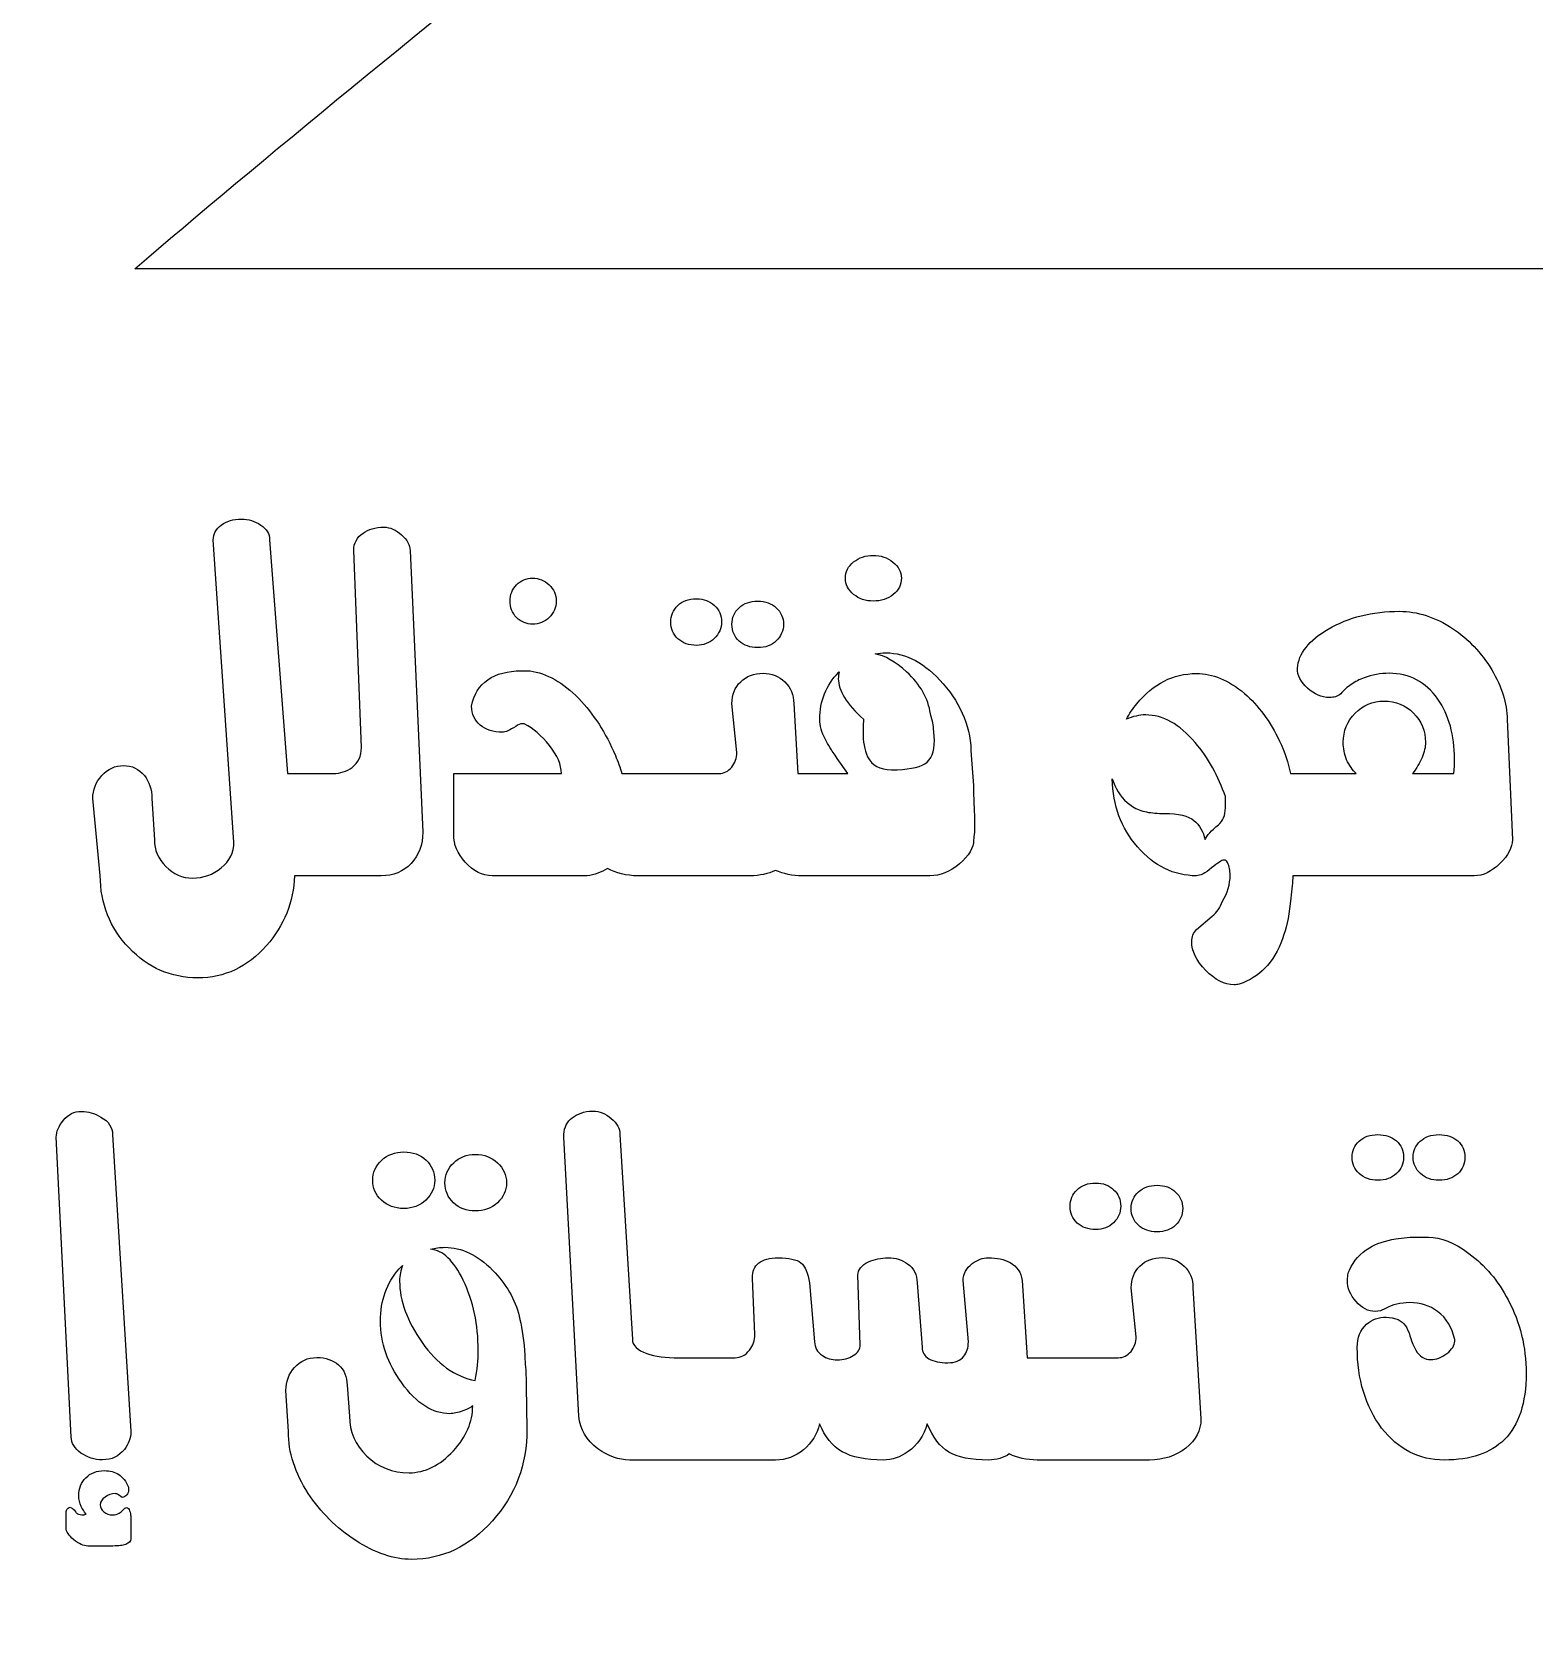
# Model space of a CAD drawing. Extents: x -11 to 3328, y 13 to 1701.
# Drawn here: x 3013.3 to 3132.1, y 913.3 to 1039.3 of the extents above; entities that cross this region are included whole.
import ezdxf

# ---------------------------------------------------------------- set-up
doc = ezdxf.new("R2010")
doc.units = 0
doc.layers.add('H0107_Printing_Least_5', color=7, linetype='CONTINUOUS')

msp = doc.modelspace()

# ---------------------------------------------------------------- linework, layer by layer
at = {"layer": 'H0107_Printing_Least_5', "color": 1}
for points in [[(3233.593419, 1020.602074), (3021.442424, 1020.602074)], [(3029.266424, 975.258076), (3027.637424, 999.158075)], [(3032.091424, 999.157075), (3033.503424, 980.688075), (3037.108424, 980.688075)], [(3039.353424, 982.736075), (3038.742424, 998.330075)], [(3043.198424, 998.330075), (3044.205424, 976.049076)], [(3051.996424, 988.808075), (3052.689424, 988.808075)], [(3069.045423, 982.342075), (3068.649423, 986.212075)], [(3073.535423, 986.213075), (3073.869423, 980.688075), (3077.827423, 980.688075), (3076.985423, 981.878075)], [(3079.053423, 984.977075), (3079.018423, 984.441075), (3079.018423, 983.978075)], [(3084.667423, 983.299075), (3084.597423, 984.263075)], [(3129.949422, 984.972075), (3130.362422, 975.438076)], [(3087.564423, 982.131075), (3087.746423, 979.735076)], [(3122.472422, 980.688075), (3125.740422, 980.688075), (3125.790422, 981.267075), (3125.790422, 981.829075)], [(3046.648424, 975.851076), (3046.648424, 980.688075), (3055.165424, 980.688075)], [(3059.952424, 980.688075), (3067.626423, 980.688075)], [(3112.822422, 980.688075), (3118.016422, 980.688075)], [(3018.704425, 972.616076), (3018.111425, 978.707076)], [(3022.781424, 978.707076), (3022.979424, 975.455076)], [(3107.668422, 977.977076), (3107.668422, 978.376076), (3107.668422, 978.867076)], [(3087.829423, 977.339076), (3087.829423, 977.091076), (3087.829423, 976.859076), (3087.829423, 976.678076), (3087.829423, 976.050076)], [(3040.921424, 972.600076), (3034.104424, 972.600076)], [(3057.196424, 972.600076), (3049.686424, 972.600076)], [(3070.085423, 972.600076), (3061.205423, 972.600076)], [(3084.313423, 972.600076), (3074.212423, 972.600076)], [(3127.342422, 972.600076), (3113.007422, 972.600076)], [(3105.389422, 968.357076), (3106.627422, 969.397076)], [(3057.375424, 953.999076), (3057.507424, 953.999076), (3057.672424, 953.999076)], [(3016.411425, 928.234077), (3015.223425, 951.937076)], [(3019.675425, 952.134076), (3021.117424, 928.647077)], [(3056.551424, 929.869077), (3055.347424, 951.937076)], [(3059.799424, 952.134076), (3060.782423, 935.943077)], [(3123.115422, 944.030076), (3123.743422, 944.030076)], [(3070.465423, 936.339077), (3070.267423, 940.795076)], [(3074.773423, 940.403076), (3075.185423, 935.742077)], [(3078.800423, 935.511077), (3078.619423, 941.012076)], [(3083.290423, 940.403076), (3083.686423, 935.313077)], [(3087.350423, 935.741077), (3086.938423, 940.601076)], [(3091.609423, 940.597076), (3091.992423, 934.490077), (3099.201423, 934.490077)], [(3100.620422, 936.144077), (3100.224422, 940.014076)], [(3105.110422, 940.016076), (3105.737422, 929.654077)], [(3117.323422, 940.614076), (3117.355422, 941.043076)], [(3120.327422, 938.386077), (3119.930422, 938.204077), (3119.518422, 938.154077)], [(3120.392422, 937.708077), (3120.871422, 937.643077), (3121.152422, 937.576077)], [(3125.806422, 935.800077), (3125.806422, 935.933077)], [(3064.474423, 934.490077), (3068.897423, 934.490077)], [(3038.215424, 932.311077), (3038.412424, 929.869077)], [(3033.576424, 928.647077), (3033.378424, 931.899077)], [(3052.393424, 932.246077), (3052.442424, 928.845077)], [(3072.099423, 926.403077), (3064.474423, 926.403077), (3064.260423, 926.403077), (3060.579423, 926.403077)], [(3101.659422, 926.403077), (3092.780423, 926.403077)], [(3020.423424, 923.448077), (3020.142424, 923.646077)], [(3020.934424, 924.257077), (3020.934424, 924.058077)], [(3016.312425, 922.672077), (3016.510425, 922.567077)], [(3015.999425, 921.038077), (3015.999425, 922.160077)], [(3016.972425, 922.114077), (3017.253425, 922.061077), (3017.435425, 922.078077)], [(3021.115424, 921.681077), (3021.115424, 920.163077)], [(3019.689425, 919.602077), (3017.720425, 919.602077)]]:
    msp.add_lwpolyline(points, dxfattribs=at)
for points in [[(3077.628423, 996.137075)], [(3051.104424, 994.321075)], [(3063.812423, 992.670075)], [(3068.649423, 992.489075)], [(3054.216424, 982.909075)], [(3106.661422, 981.156075)], [(3048.365424, 950.566076)], [(3121.762422, 950.352076)], [(3126.615422, 950.352076)], [(3098.837423, 947.777076)], [(3044.445424, 946.960076)], [(3104.301422, 946.291076)], [(3049.719424, 941.423076)], [(3129.735422, 928.022077)], [(3016.606425, 920.097077)]]:
    msp.add_lwpolyline(points, close=True, dxfattribs=at)
for points in [[(3019.366425, 1085.010073), (3020.978424, 1070.288073), (3011.252425, 1039.480074), (3002.747425, 1020.602074)], [(3021.442424, 1020.602074), (3040.680424, 1037.203074), (3077.325423, 1065.616073), (3096.888423, 1084.433073)], [(3027.637424, 999.158075), (3027.637424, 999.630075), (3027.849424, 1000.024075), (3028.272424, 1000.337075)], [(3028.272424, 1000.337075), (3028.696424, 1000.651075), (3029.226424, 1000.808075), (3029.864424, 1000.808075)], [(3029.864424, 1000.808075), (3030.425424, 1000.808075), (3030.936424, 1000.651075), (3031.398424, 1000.337075)], [(3031.398424, 1000.337075), (3031.860424, 1000.024075), (3032.091424, 999.630075), (3032.091424, 999.157075)], [(3038.742424, 998.330075), (3038.742424, 998.891075), (3038.989424, 999.349075), (3039.485424, 999.701075)], [(3039.485424, 999.701075), (3039.903424, 1000.009075), (3040.453424, 1000.163075), (3041.135424, 1000.163075)], [(3041.135424, 1000.163075), (3041.619424, 1000.163075), (3042.084424, 999.963075), (3042.530424, 999.561075)], [(3042.530424, 999.561075), (3042.975424, 999.159075), (3043.198424, 998.749075), (3043.198424, 998.330075)], [(3078.272423, 997.416075), (3078.701423, 997.762075), (3079.218423, 997.936075), (3079.824423, 997.936075)], [(3079.824423, 997.936075), (3080.418423, 997.936075), (3080.938423, 997.759075), (3081.383423, 997.407075)], [(2793.42343, 996.903075), (2793.42343, 869.308078), (2911.967427, 780.97908), (3039.562424, 780.97908)], [(3074.208423, 780.97908), (3201.80342, 780.97908), (3290.133418, 869.308078), (3290.133418, 996.903075)], [(3077.628423, 996.137075), (3077.628423, 996.643075), (3077.843423, 997.069075), (3078.272423, 997.416075)], [(3081.383423, 997.407075), (3081.829423, 997.055075), (3082.051423, 996.632075), (3082.051423, 996.137075)], [(3051.104424, 994.321075), (3051.104424, 994.838075), (3051.278424, 995.270075), (3051.624424, 995.617075)], [(3051.624424, 995.617075), (3051.971424, 995.963075), (3052.393424, 996.137075), (3052.887424, 996.137075)], [(3052.887424, 996.137075), (3053.382424, 996.137075), (3053.817424, 995.961075), (3054.191424, 995.609075)], [(3054.191424, 995.609075), (3054.565424, 995.256075), (3054.752424, 994.827075), (3054.752424, 994.321075)], [(3078.272423, 994.849075), (3077.843423, 995.201075), (3077.628423, 995.630075), (3077.628423, 996.137075)], [(3082.051423, 996.137075), (3082.051423, 995.619075), (3081.837423, 995.188075), (3081.408423, 994.841075)], [(3051.616424, 993.017075), (3051.276424, 993.391075), (3051.104424, 993.826075), (3051.104424, 994.321075)], [(3054.752424, 994.321075), (3054.752424, 993.814075), (3054.568424, 993.383075), (3054.200424, 993.025075)], [(3064.366423, 993.966075), (3064.734423, 994.324075), (3065.226423, 994.502075), (3065.843423, 994.502075)], [(3065.843423, 994.502075), (3066.426423, 994.502075), (3066.899423, 994.326075), (3067.262423, 993.974075)], [(3069.218423, 993.801075), (3069.598423, 994.148075), (3070.090423, 994.321075), (3070.696423, 994.321075)], [(3070.696423, 994.321075), (3071.290423, 994.321075), (3071.777423, 994.144075), (3072.156423, 993.792075)], [(3079.824423, 994.321075), (3079.218423, 994.321075), (3078.701423, 994.496075), (3078.272423, 994.849075)], [(3081.408423, 994.841075), (3080.979423, 994.494075), (3080.451423, 994.321075), (3079.824423, 994.321075)], [(3052.887424, 992.489075), (3052.414424, 992.489075), (3051.990424, 992.665075), (3051.616424, 993.017075)], [(3054.200424, 993.025075), (3053.831424, 992.667075), (3053.394424, 992.489075), (3052.887424, 992.489075)], [(3063.812423, 992.670075), (3063.812423, 993.177075), (3063.997423, 993.608075), (3064.366423, 993.966075)], [(3067.262423, 993.974075), (3067.636423, 993.644075), (3067.824423, 993.209075), (3067.824423, 992.670075)], [(3068.649423, 992.489075), (3068.649423, 993.017075), (3068.839423, 993.454075), (3069.218423, 993.801075)], [(3072.156423, 993.792075), (3072.536423, 993.440075), (3072.726423, 993.005075), (3072.726423, 992.489075)], [(3115.804422, 992.109075), (3117.410422, 993.045075), (3119.287422, 993.513075), (3121.432422, 993.513075)], [(3121.432422, 993.513075), (3122.852422, 993.513075), (3124.255422, 993.061075), (3125.642422, 992.157075)], [(3064.382423, 991.342075), (3064.002423, 991.688075), (3063.812423, 992.131075), (3063.812423, 992.670075)], [(3067.824423, 992.670075), (3067.824423, 992.164075), (3067.634423, 991.730075), (3067.254423, 991.366075)], [(3069.218423, 991.160075), (3068.839423, 991.506075), (3068.649423, 991.949075), (3068.649423, 992.489075)], [(3072.726423, 992.489075), (3072.726423, 991.971075), (3072.536423, 991.534075), (3072.156423, 991.176075)], [(3113.362422, 989.023075), (3113.461422, 990.178075), (3114.274422, 991.207075), (3115.804422, 992.109075)], [(3125.642422, 992.157075), (3126.874422, 991.331075), (3127.908422, 990.241075), (3128.744422, 988.886075)], [(3065.843423, 990.822075), (3065.249423, 990.822075), (3064.761423, 990.995075), (3064.382423, 991.342075)], [(3067.254423, 991.366075), (3066.875423, 991.003075), (3066.404423, 990.822075), (3065.843423, 990.822075)], [(3070.696423, 990.640075), (3070.090423, 990.640075), (3069.598423, 990.814075), (3069.218423, 991.160075)], [(3072.156423, 991.176075), (3071.777423, 990.818075), (3071.290423, 990.640075), (3070.696423, 990.640075)], [(3079.983423, 990.151075), (3080.259423, 990.191075), (3080.536423, 990.227075), (3080.831423, 990.227075)], [(3082.465423, 988.721075), (3081.573423, 989.539075), (3080.748423, 990.003075), (3079.983423, 990.151075)], [(3080.831423, 990.227075), (3082.425423, 990.227075), (3083.933423, 989.413075), (3085.353423, 987.782075)], [(3114.171422, 987.427075), (3113.631422, 987.914075), (3113.362422, 988.447075), (3113.362422, 989.023075)], [(3048.068424, 986.003075), (3048.233424, 986.937075), (3048.659424, 987.639075), (3049.346424, 988.107075)], [(3049.346424, 988.107075), (3050.034424, 988.574075), (3050.918424, 988.808075), (3051.996424, 988.808075)], [(3052.689424, 988.808075), (3054.010424, 988.621075), (3055.292424, 987.888075), (3056.535424, 986.611075)], [(3068.649423, 986.212075), (3068.649423, 986.918075), (3068.880423, 987.493075), (3069.343423, 987.940075)], [(3069.343423, 987.940075), (3069.804423, 988.387075), (3070.393423, 988.610075), (3071.108423, 988.610075)], [(3071.108423, 988.610075), (3071.801423, 988.610075), (3072.380423, 988.384075), (3072.841423, 987.932075)], [(3072.841423, 987.932075), (3073.303423, 987.480075), (3073.535423, 986.908075), (3073.535423, 986.213075)], [(3075.598423, 984.970075), (3075.598423, 986.424075), (3076.095423, 987.665075), (3077.092423, 988.690075)], [(3077.136423, 988.728075), (3077.093423, 988.558075), (3077.063423, 988.381075), (3077.063423, 988.187075)], [(3077.063423, 988.187075), (3077.063423, 987.260075), (3077.727423, 986.189075), (3079.053423, 984.977075)], [(3077.092423, 988.690075), (3077.106423, 988.704075), (3077.122423, 988.713075), (3077.136423, 988.728075)], [(3084.347423, 985.405075), (3084.181423, 986.617075), (3083.554423, 987.722075), (3082.465423, 988.721075)], [(3085.353423, 987.782075), (3086.827423, 986.108075), (3087.564423, 984.223075), (3087.564423, 982.131075)], [(3100.672422, 986.200075), (3101.973422, 987.795075), (3103.541422, 988.593075), (3105.374422, 988.593075)], [(3105.374422, 988.593075), (3106.669422, 988.593075), (3107.937422, 988.071075), (3109.178422, 987.026075)], [(3118.644422, 988.260075), (3118.269422, 988.116075), (3117.928422, 987.939075), (3117.620422, 987.727075)], [(3120.624422, 988.610075), (3119.931422, 988.610075), (3119.270422, 988.494075), (3118.644422, 988.260075)], [(3124.469422, 986.576075), (3123.512422, 987.931075), (3122.231422, 988.610075), (3120.624422, 988.610075)], [(3128.744422, 988.886075), (3129.130422, 988.225075), (3129.426422, 987.565075), (3129.636422, 986.904075)], [(3056.535424, 986.611075), (3057.712424, 985.399075), (3058.677424, 983.901075), (3059.432424, 982.116075)], [(3109.178422, 987.026075), (3110.298422, 986.059075), (3111.223422, 984.799075), (3111.953422, 983.249075)], [(3115.887422, 986.695075), (3115.281422, 986.695075), (3114.709422, 986.939075), (3114.171422, 987.427075)], [(3116.390422, 986.762075), (3116.252422, 986.718075), (3116.085422, 986.695075), (3115.887422, 986.695075)], [(3116.795422, 986.995075), (3116.663422, 986.884075), (3116.528422, 986.806075), (3116.390422, 986.762075)], [(3117.620422, 987.727075), (3117.312422, 987.516075), (3117.036422, 987.273075), (3116.795422, 986.995075)], [(3125.790422, 981.829075), (3125.790422, 983.725075), (3125.350422, 985.307075), (3124.469422, 986.576075)], [(3129.636422, 986.904075), (3129.844422, 986.243075), (3129.949422, 985.598075), (3129.949422, 984.972075)], [(3048.753424, 984.521075), (3048.296424, 984.898075), (3048.068424, 985.392075), (3048.068424, 986.003075)], [(3084.597423, 984.263075), (3084.548423, 984.643075), (3084.466423, 985.024075), (3084.347423, 985.405075)], [(3099.845423, 984.987075), (3100.083422, 985.410075), (3100.358422, 985.815075), (3100.672422, 986.200075)], [(3101.370422, 985.320075), (3100.861422, 985.320075), (3100.353422, 985.194075), (3099.845423, 984.987075)], [(3105.279422, 983.137075), (3104.037422, 984.593075), (3102.734422, 985.320075), (3101.370422, 985.320075)], [(3116.993422, 983.154075), (3116.993422, 984.047075), (3117.307422, 984.815075), (3117.934422, 985.455075)], [(3117.934422, 985.455075), (3118.561422, 986.095075), (3119.320422, 986.415075), (3120.211422, 986.415075)], [(3120.211422, 986.415075), (3121.135422, 986.415075), (3121.914422, 986.097075), (3122.547422, 985.463075)], [(3122.547422, 985.463075), (3123.180422, 984.829075), (3123.496422, 984.059075), (3123.496422, 983.154075)], [(3050.494424, 983.956075), (3049.789424, 983.956075), (3049.209424, 984.144075), (3048.753424, 984.521075)], [(3051.551424, 984.412075), (3051.088424, 984.107075), (3050.736424, 983.956075), (3050.494424, 983.956075)], [(3052.079424, 984.615075), (3051.925424, 984.615075), (3051.748424, 984.548075), (3051.551424, 984.412075)], [(3052.277424, 984.582075), (3052.255424, 984.605075), (3052.188424, 984.615075), (3052.079424, 984.615075)], [(3054.216424, 982.909075), (3053.583424, 983.704075), (3052.937424, 984.263075), (3052.277424, 984.582075)], [(3076.044423, 983.366075), (3075.747423, 983.950075), (3075.598423, 984.485075), (3075.598423, 984.970075)], [(3079.018423, 983.978075), (3079.018423, 983.217075), (3079.136423, 982.562075), (3079.374423, 982.015075)], [(3038.610424, 981.166075), (3039.105424, 981.541075), (3039.353424, 982.064075), (3039.353424, 982.736075)], [(3055.165424, 980.688075), (3055.165424, 981.372075), (3054.849424, 982.113075), (3054.216424, 982.909075)], [(3076.407423, 982.729075), (3076.263423, 982.944075), (3076.143423, 983.157075), (3076.044423, 983.366075)], [(3076.985423, 981.878075), (3076.742423, 982.230075), (3076.550423, 982.514075), (3076.407423, 982.729075)], [(3083.904423, 981.462075), (3084.412423, 981.783075), (3084.667423, 982.396075), (3084.667423, 983.299075)], [(3106.661422, 981.156075), (3106.256422, 981.883075), (3105.796422, 982.544075), (3105.279422, 983.137075)], [(3111.953422, 983.249075), (3112.360422, 982.385075), (3112.641422, 981.532075), (3112.822422, 980.688075)], [(3117.256422, 981.780075), (3117.080422, 982.222075), (3116.993422, 982.679075), (3116.993422, 983.154075)], [(3123.496422, 983.154075), (3123.496422, 982.789075), (3123.407422, 982.387075), (3123.232422, 981.946075)], [(3059.432424, 982.116075), (3059.634424, 981.637075), (3059.804424, 981.161075), (3059.952424, 980.688075)], [(3068.633423, 981.192075), (3068.907423, 981.528075), (3069.045423, 981.911075), (3069.045423, 982.342075)], [(3079.374423, 982.015075), (3079.728423, 981.326075), (3080.356423, 980.982075), (3081.257423, 980.982075)], [(3081.257423, 980.982075), (3082.512423, 980.982075), (3083.394423, 981.142075), (3083.904423, 981.462075)], [(3118.016422, 980.688075), (3117.730422, 980.963075), (3117.477422, 981.327075), (3117.256422, 981.780075)], [(3123.232422, 981.946075), (3123.044422, 981.526075), (3122.791422, 981.107075), (3122.472422, 980.688075)], [(3018.111425, 978.707076), (3018.111425, 979.400076), (3018.347425, 980.008075), (3018.821425, 980.530075)], [(3018.821425, 980.530075), (3019.293425, 981.053075), (3019.865425, 981.315075), (3020.537424, 981.315075)], [(3020.537424, 981.315075), (3021.208424, 981.315075), (3021.758424, 981.050075), (3022.187424, 980.522075)], [(3022.187424, 980.522075), (3022.584424, 980.038075), (3022.781424, 979.433076), (3022.781424, 978.707076)], [(3037.108424, 980.688075), (3037.691424, 980.688075), (3038.192424, 980.847075), (3038.610424, 981.166075)], [(3067.626423, 980.688075), (3068.022423, 980.688075), (3068.358423, 980.855075), (3068.633423, 981.192075)], [(3100.710422, 974.894076), (3099.428423, 976.373076), (3098.772423, 978.164076), (3098.730423, 980.260075)], [(3098.730423, 980.260075), (3098.788423, 980.087075), (3098.854423, 979.914076), (3098.930423, 979.741076)], [(3107.668422, 978.867076), (3107.400422, 979.665076), (3107.063422, 980.429075), (3106.661422, 981.156075)], [(3087.746423, 979.735076), (3087.746423, 979.371076), (3087.760423, 978.903076), (3087.787423, 978.330076)], [(3098.930423, 979.741076), (3099.249423, 979.022076), (3099.717423, 978.467076), (3100.333422, 978.076076)], [(3087.787423, 978.330076), (3087.815423, 977.757076), (3087.829423, 977.427076), (3087.829423, 977.339076)], [(3100.333422, 978.076076), (3100.661422, 977.870076), (3101.032422, 977.727076), (3101.442422, 977.645076)], [(3107.114422, 976.624076), (3107.483422, 976.931076), (3107.668422, 977.383076), (3107.668422, 977.977076)], [(3101.442422, 977.645076), (3101.853422, 977.563076), (3102.325422, 977.522076), (3102.860422, 977.522076)], [(3102.860422, 977.522076), (3103.970422, 977.522076), (3104.745422, 977.339076), (3105.187422, 976.975076)], [(3105.187422, 976.975076), (3105.629422, 976.610076), (3105.921422, 976.104076), (3106.065422, 975.457076)], [(3106.065422, 975.457076), (3106.209422, 975.785076), (3106.559422, 976.174076), (3107.114422, 976.624076)], [(3022.979424, 975.455076), (3022.979424, 974.651076), (3023.281424, 973.945076), (3023.882424, 973.334076)], [(3028.273424, 973.227076), (3028.935424, 973.766076), (3029.266424, 974.443076), (3029.266424, 975.258076)], [(3044.205424, 976.049076), (3044.205424, 975.048076), (3043.897424, 974.222076), (3043.281424, 973.573076)], [(3047.556424, 973.689076), (3046.951424, 974.360076), (3046.648424, 975.081076), (3046.648424, 975.851076)], [(3087.763423, 975.438076), (3087.763423, 974.801076), (3087.388423, 974.168076), (3086.640423, 973.540076)], [(3087.829423, 976.050076), (3087.795423, 975.775076), (3087.773423, 975.571076), (3087.763423, 975.438076)], [(3130.362422, 975.438076), (3130.362422, 974.845076), (3130.034422, 974.222076), (3129.380422, 973.573076)], [(3105.389422, 972.600076), (3103.596422, 972.600076), (3102.036422, 973.364076), (3100.710422, 974.894076)], [(3023.882424, 973.334076), (3024.482424, 972.723076), (3025.185424, 972.418076), (3025.990424, 972.418076)], [(3025.990424, 972.418076), (3026.850424, 972.418076), (3027.611424, 972.688076), (3028.273424, 973.227076)], [(3043.281424, 973.573076), (3042.665424, 972.924076), (3041.878424, 972.600076), (3040.921424, 972.600076)], [(3049.686424, 972.600076), (3048.915424, 972.600076), (3048.205424, 972.962076), (3047.556424, 973.689076)], [(3058.801424, 973.182076), (3058.322424, 972.870076), (3057.788424, 972.675076), (3057.196424, 972.600076)], [(3061.205423, 972.600076), (3060.289423, 972.600076), (3059.490424, 972.798076), (3058.801424, 973.182076)], [(3072.108423, 973.031076), (3071.507423, 972.752076), (3070.837423, 972.600076), (3070.085423, 972.600076)], [(3074.212423, 972.600076), (3073.426423, 972.600076), (3072.728423, 972.748076), (3072.108423, 973.031076)], [(3086.640423, 973.540076), (3085.892423, 972.913076), (3085.116423, 972.600076), (3084.313423, 972.600076)], [(3106.578422, 973.219076), (3106.072422, 972.806076), (3105.676422, 972.600076), (3105.389422, 972.600076)], [(3107.535422, 973.838076), (3107.403422, 973.838076), (3107.084422, 973.631076), (3106.578422, 973.219076)], [(3107.436422, 970.586076), (3107.843422, 971.235076), (3108.047422, 971.923076), (3108.047422, 972.649076)], [(3107.849422, 973.640076), (3107.794422, 973.771076), (3107.689422, 973.838076), (3107.535422, 973.838076)], [(3108.047422, 972.649076), (3108.047422, 973.012076), (3107.981422, 973.342076), (3107.849422, 973.640076)], [(3129.380422, 973.573076), (3128.725422, 972.924076), (3128.046422, 972.600076), (3127.342422, 972.600076)], [(3020.974424, 966.897076), (3019.461425, 968.476076), (3018.704425, 970.382076), (3018.704425, 972.616076)], [(3034.070424, 972.602076), (3033.981424, 970.513076), (3033.244424, 968.670076), (3031.843424, 967.079076)], [(3034.104424, 972.600076), (3034.093424, 972.600076), (3034.082424, 972.602076), (3034.070424, 972.602076)], [(3113.007422, 972.585076), (3112.979422, 972.129076), (3112.927422, 971.544076), (3112.850422, 970.829076)], [(3113.007422, 972.600076), (3113.007422, 972.595076), (3113.007422, 972.590076), (3113.007422, 972.585076)], [(3106.627422, 969.397076), (3107.001422, 969.684076), (3107.271422, 970.080076), (3107.436422, 970.586076)], [(3112.850422, 970.829076), (3112.729422, 969.641076), (3112.547422, 968.685076), (3112.306422, 967.959076)], [(3105.010422, 967.384076), (3105.010422, 967.769076), (3105.136422, 968.094076), (3105.389422, 968.357076)], [(3112.306422, 967.959076), (3112.019422, 967.002076), (3111.584422, 966.188076), (3111.001422, 965.517076)], [(3026.413424, 964.529076), (3024.300424, 964.529076), (3022.487424, 965.318076), (3020.974424, 966.897076)], [(3031.843424, 967.079076), (3030.347424, 965.379076), (3028.536424, 964.529076), (3026.413424, 964.529076)], [(3106.115422, 965.122076), (3105.378422, 965.882076), (3105.010422, 966.636076), (3105.010422, 967.384076)], [(3108.361422, 963.983076), (3107.602422, 963.983076), (3106.853422, 964.363076), (3106.115422, 965.122076)], [(3111.001422, 965.517076), (3110.473422, 964.924076), (3109.830422, 964.462076), (3109.071422, 964.133076)], [(3108.749422, 964.025076), (3108.644422, 963.998076), (3108.514422, 963.983076), (3108.361422, 963.983076)], [(3109.071422, 964.133076), (3108.960422, 964.088076), (3108.853422, 964.052076), (3108.749422, 964.025076)], [(3015.792425, 953.273076), (3016.171425, 953.736076), (3016.646425, 953.966076), (3017.218425, 953.966076)], [(3017.218425, 953.966076), (3017.493425, 953.966076), (3017.751425, 953.930076), (3017.993425, 953.859076)], [(3017.993425, 953.859076), (3018.236425, 953.788076), (3018.488425, 953.675076), (3018.751425, 953.521076)], [(3055.882424, 953.346076), (3056.240424, 953.681076), (3056.737424, 953.899076), (3057.375424, 953.999076)], [(3057.672424, 953.999076), (3058.166424, 953.999076), (3058.644424, 953.804076), (3059.106424, 953.414076)], [(3015.223425, 951.937076), (3015.223425, 952.366076), (3015.413425, 952.811076), (3015.792425, 953.273076)], [(3018.751425, 953.521076), (3019.367425, 953.169076), (3019.675425, 952.706076), (3019.675425, 952.134076)], [(3055.347424, 951.937076), (3055.347424, 952.540076), (3055.525424, 953.010076), (3055.882424, 953.346076)], [(3059.106424, 953.414076), (3059.568424, 953.023076), (3059.799424, 952.596076), (3059.799424, 952.134076)], [(3117.686422, 950.352076), (3117.686422, 950.836076), (3117.870422, 951.254076), (3118.239422, 951.606076)], [(3118.239422, 951.606076), (3118.607422, 951.958076), (3119.105422, 952.134076), (3119.732422, 952.134076)], [(3119.732422, 952.134076), (3120.327422, 952.134076), (3120.813422, 951.967076), (3121.193422, 951.631076)], [(3121.193422, 951.631076), (3121.573422, 951.295076), (3121.762422, 950.869076), (3121.762422, 950.352076)], [(3122.522422, 950.352076), (3122.522422, 950.836076), (3122.706422, 951.254076), (3123.075422, 951.606076)], [(3123.075422, 951.606076), (3123.443422, 951.958076), (3123.941422, 952.134076), (3124.568422, 952.134076)], [(3124.568422, 952.134076), (3125.174422, 952.134076), (3125.666422, 951.967076), (3126.046422, 951.631076)], [(3126.046422, 951.631076), (3126.425422, 951.295076), (3126.615422, 950.869076), (3126.615422, 950.352076)], [(3040.244424, 948.520076), (3040.244424, 949.136076), (3040.481424, 949.664076), (3040.954424, 950.104076)], [(3040.954424, 950.104076), (3041.427424, 950.545076), (3042.010424, 950.764076), (3042.704424, 950.764076)], [(3042.704424, 950.764076), (3043.419424, 950.764076), (3044.005424, 950.550076), (3044.461424, 950.121076)], [(3044.461424, 950.121076), (3044.918424, 949.692076), (3045.146424, 949.157076), (3045.146424, 948.520076)], [(3046.648424, 949.906076), (3047.111424, 950.346076), (3047.683424, 950.566076), (3048.365424, 950.566076)], [(3048.365424, 950.566076), (3049.059424, 950.566076), (3049.642424, 950.346076), (3050.115424, 949.906076)], [(3118.263422, 949.048076), (3117.878422, 949.400076), (3117.686422, 949.835076), (3117.686422, 950.352076)], [(3121.762422, 950.352076), (3121.762422, 949.835076), (3121.573422, 949.400076), (3121.193422, 949.048076)], [(3123.099422, 949.048076), (3122.714422, 949.400076), (3122.522422, 949.835076), (3122.522422, 950.352076)], [(3126.615422, 950.352076), (3126.615422, 949.823076), (3126.425422, 949.386076), (3126.046422, 949.040076)], [(3045.955424, 948.322076), (3045.955424, 948.938076), (3046.186424, 949.466076), (3046.648424, 949.906076)], [(3050.115424, 949.906076), (3050.588424, 949.466076), (3050.824424, 948.938076), (3050.824424, 948.322076)], [(3119.732422, 948.520076), (3119.138422, 948.520076), (3118.648422, 948.696076), (3118.263422, 949.048076)], [(3121.193422, 949.048076), (3120.813422, 948.696076), (3120.327422, 948.520076), (3119.732422, 948.520076)], [(3124.568422, 948.520076), (3123.974422, 948.520076), (3123.485422, 948.696076), (3123.099422, 949.048076)], [(3126.046422, 949.040076), (3125.666422, 948.693076), (3125.174422, 948.520076), (3124.568422, 948.520076)], [(3040.938424, 946.952076), (3040.475424, 947.391076), (3040.244424, 947.915076), (3040.244424, 948.520076)], [(3045.146424, 948.520076), (3045.146424, 947.925076), (3044.913424, 947.405076), (3044.445424, 946.960076)], [(3046.632424, 946.746076), (3046.180424, 947.180076), (3045.955424, 947.705076), (3045.955424, 948.322076)], [(3050.824424, 948.322076), (3050.824424, 947.705076), (3050.585424, 947.180076), (3050.107424, 946.746076)], [(3095.387423, 946.473076), (3095.387423, 946.979076), (3095.572423, 947.411076), (3095.941423, 947.769076)], [(3095.941423, 947.769076), (3096.309423, 948.126076), (3096.801423, 948.305076), (3097.418423, 948.305076)], [(3097.418423, 948.305076), (3098.001423, 948.305076), (3098.474423, 948.129076), (3098.837423, 947.777076)], [(3098.837423, 947.777076), (3099.211423, 947.447076), (3099.399423, 947.012076), (3099.399423, 946.473076)], [(3100.224422, 946.291076), (3100.224422, 946.820076), (3100.414422, 947.257076), (3100.793422, 947.604076)], [(3100.793422, 947.604076), (3101.173422, 947.950076), (3101.665422, 948.124076), (3102.270422, 948.124076)], [(3102.270422, 948.124076), (3102.865422, 948.124076), (3103.352422, 947.947076), (3103.731422, 947.595076)], [(3103.731422, 947.595076), (3104.111422, 947.243076), (3104.301422, 946.808076), (3104.301422, 946.291076)], [(3042.704424, 946.291076), (3041.988424, 946.291076), (3041.400424, 946.511076), (3040.938424, 946.952076)], [(3044.445424, 946.960076), (3043.977424, 946.514076), (3043.397424, 946.291076), (3042.704424, 946.291076)], [(3048.365424, 946.094076), (3047.661424, 946.094076), (3047.083424, 946.311076), (3046.632424, 946.746076)], [(3050.107424, 946.746076), (3049.628424, 946.311076), (3049.047424, 946.094076), (3048.365424, 946.094076)], [(3095.957423, 945.144076), (3095.577423, 945.491076), (3095.387423, 945.934076), (3095.387423, 946.473076)], [(3099.399423, 946.473076), (3099.399423, 945.967076), (3099.209423, 945.532076), (3098.829423, 945.169076)], [(3100.793422, 944.963076), (3100.414422, 945.309076), (3100.224422, 945.752076), (3100.224422, 946.291076)], [(3104.301422, 946.291076), (3104.301422, 945.774076), (3104.111422, 945.337076), (3103.731422, 944.979076)], [(3097.418423, 944.624076), (3096.824423, 944.624076), (3096.336423, 944.798076), (3095.957423, 945.144076)], [(3098.829423, 945.169076), (3098.450423, 944.806076), (3097.979423, 944.624076), (3097.418423, 944.624076)], [(3102.270422, 944.443076), (3101.665422, 944.443076), (3101.173422, 944.616076), (3100.793422, 944.963076)], [(3103.731422, 944.979076), (3103.352422, 944.621076), (3102.865422, 944.443076), (3102.270422, 944.443076)], [(3119.055422, 943.189076), (3119.605422, 943.507076), (3120.304422, 943.744076), (3121.152422, 943.899076)], [(3121.152422, 943.899076), (3121.438422, 943.942076), (3121.732422, 943.975076), (3122.035422, 943.997076)], [(3122.035422, 943.997076), (3122.338422, 944.019076), (3122.698422, 944.030076), (3123.115422, 944.030076)], [(3123.743422, 944.030076), (3124.689422, 944.030076), (3125.751422, 943.601076), (3126.929422, 942.742076)], [(3044.821424, 943.078076), (3045.183424, 943.166076), (3045.559424, 943.221076), (3045.955424, 943.221076)], [(3047.400424, 940.621076), (3046.657424, 942.170076), (3045.795424, 942.982076), (3044.821424, 943.078076)], [(3045.955424, 943.221076), (3047.276424, 943.221076), (3048.531424, 942.622076), (3049.719424, 941.423076)], [(3070.771423, 941.983076), (3071.106423, 942.258076), (3071.620423, 942.396076), (3072.314423, 942.396076)], [(3072.314423, 942.396076), (3073.161423, 942.396076), (3073.758423, 942.262076), (3074.105423, 941.993076)], [(3079.444423, 942.067076), (3079.917423, 942.287076), (3080.439423, 942.396076), (3081.012423, 942.396076)], [(3081.012423, 942.396076), (3081.595423, 942.396076), (3082.107423, 942.237076), (3082.547423, 941.918076)], [(3087.648423, 941.935076), (3088.054423, 942.243076), (3088.483423, 942.396076), (3088.935423, 942.396076)], [(3088.935423, 942.396076), (3089.606423, 942.396076), (3090.178423, 942.270076), (3090.652423, 942.016076)], [(3100.917422, 941.742076), (3101.379422, 942.189076), (3101.968422, 942.412076), (3102.683422, 942.412076)], [(3102.683422, 942.412076), (3103.376422, 942.412076), (3103.954422, 942.187076), (3104.416422, 941.735076)], [(3117.488422, 941.423076), (3117.818422, 942.171076), (3118.340422, 942.760076), (3119.055422, 943.189076)], [(3126.929422, 942.742076), (3128.216422, 941.794076), (3129.251422, 940.566076), (3130.032422, 939.057077)], [(3040.855424, 937.379077), (3040.855424, 939.018077), (3041.351424, 940.401076), (3042.340424, 941.530076)], [(3042.340424, 941.530076), (3042.426424, 941.627076), (3042.522424, 941.697076), (3042.611424, 941.786076)], [(3042.611424, 941.786076), (3042.467424, 941.432076), (3042.370424, 941.034076), (3042.370424, 940.543076)], [(3049.719424, 941.423076), (3050.797424, 940.322076), (3051.501424, 939.106077), (3051.831424, 937.775077)], [(3070.267423, 940.795076), (3070.267423, 941.312076), (3070.435423, 941.708076), (3070.771423, 941.983076)], [(3074.105423, 941.993076), (3074.451423, 941.724076), (3074.674423, 941.194076), (3074.773423, 940.403076)], [(3078.619423, 941.012076), (3078.619423, 941.452076), (3078.894423, 941.803076), (3079.444423, 942.067076)], [(3082.547423, 941.918076), (3083.043423, 941.556076), (3083.290423, 941.050076), (3083.290423, 940.403076)], [(3086.938423, 940.601076), (3086.938423, 941.128076), (3087.174423, 941.573076), (3087.648423, 941.935076)], [(3090.652423, 942.016076), (3091.190423, 941.720076), (3091.510423, 941.246076), (3091.609423, 940.597076)], [(3100.224422, 940.014076), (3100.224422, 940.720076), (3100.455422, 941.296076), (3100.917422, 941.742076)], [(3104.416422, 941.735076), (3104.878422, 941.283076), (3105.110422, 940.711076), (3105.110422, 940.016076)], [(3117.355422, 941.043076), (3117.388422, 941.208076), (3117.432422, 941.334076), (3117.488422, 941.423076)], [(3042.370424, 940.543076), (3042.370424, 939.000077), (3042.964424, 937.384077), (3044.153424, 935.694077)], [(3048.589424, 935.058077), (3048.589424, 937.117077), (3048.192424, 938.971077), (3047.400424, 940.621076)], [(3118.008422, 938.930077), (3117.551422, 939.447077), (3117.323422, 940.008076), (3117.323422, 940.614076)], [(3119.518422, 938.154077), (3118.967422, 938.154077), (3118.464422, 938.412077), (3118.008422, 938.930077)], [(3122.225422, 938.847077), (3121.542422, 938.847077), (3120.910422, 938.693077), (3120.327422, 938.386077)], [(3124.453422, 938.154077), (3123.825422, 938.617077), (3123.083422, 938.847077), (3122.225422, 938.847077)], [(3130.032422, 939.057077), (3130.978422, 937.284077), (3131.451422, 935.351077), (3131.451422, 933.259077)], [(3042.539424, 932.493077), (3041.416424, 934.044077), (3040.855424, 935.673077), (3040.855424, 937.379077)], [(3051.831424, 937.775077), (3051.997424, 937.081077), (3052.139424, 936.173077), (3052.260424, 935.052077)], [(3118.841422, 937.147077), (3119.270422, 937.521077), (3119.787422, 937.708077), (3120.392422, 937.708077)], [(3121.152422, 937.576077), (3121.647422, 937.399077), (3121.994422, 937.023077), (3122.192422, 936.448077)], [(3125.806422, 935.933077), (3125.608422, 936.883077), (3125.156422, 937.624077), (3124.453422, 938.154077)], [(3070.036423, 935.101077), (3070.322423, 935.453077), (3070.465423, 935.865077), (3070.465423, 936.339077)], [(3100.208422, 934.995077), (3100.482422, 935.331077), (3100.620422, 935.713077), (3100.620422, 936.144077)], [(3118.098422, 935.312077), (3118.098422, 936.083077), (3118.346422, 936.695077), (3118.841422, 937.147077)], [(3122.192422, 936.448077), (3122.291422, 936.117077), (3122.373422, 935.864077), (3122.439422, 935.693077)], [(3044.153424, 935.694077), (3045.340424, 934.005077), (3046.740424, 933.000077), (3048.352424, 932.681077)], [(3048.352424, 932.681077), (3048.510424, 933.526077), (3048.589424, 934.318077), (3048.589424, 935.058077)], [(3052.260424, 935.052077), (3052.260424, 934.798077), (3052.282424, 934.364077), (3052.326424, 933.747077)], [(3060.782423, 935.943077), (3060.782423, 935.464077), (3061.161423, 935.091077), (3061.919423, 934.824077)], [(3061.919423, 934.824077), (3062.567423, 934.601077), (3063.419423, 934.490077), (3064.474423, 934.490077)], [(3068.897423, 934.490077), (3069.348423, 934.490077), (3069.728423, 934.694077), (3070.036423, 935.101077)], [(3075.185423, 935.742077), (3075.185423, 935.302077), (3075.394423, 934.940077), (3075.810423, 934.654077)], [(3078.250423, 934.662077), (3078.617423, 934.888077), (3078.800423, 935.171077), (3078.800423, 935.511077)], [(3083.686423, 935.313077), (3083.686423, 934.928077), (3083.868423, 934.627077), (3084.231423, 934.407077)], [(3086.988423, 934.605077), (3087.229423, 934.901077), (3087.350423, 935.280077), (3087.350423, 935.741077)], [(3099.201423, 934.490077), (3099.597423, 934.490077), (3099.932423, 934.658077), (3100.208422, 934.995077)], [(3118.585422, 931.808077), (3118.260422, 932.877077), (3118.098422, 934.044077), (3118.098422, 935.312077)], [(3122.439422, 935.693077), (3122.506422, 935.522077), (3122.604422, 935.318077), (3122.736422, 935.080077)], [(3122.736422, 935.080077), (3122.868422, 934.842077), (3123.036422, 934.659077), (3123.240422, 934.532077)], [(3125.187422, 934.822077), (3125.600422, 935.142077), (3125.806422, 935.469077), (3125.806422, 935.800077)], [(3033.378424, 931.899077), (3033.378424, 932.592077), (3033.606424, 933.200077), (3034.063424, 933.723077)], [(3034.063424, 933.723077), (3034.520424, 934.245077), (3035.105424, 934.506077), (3035.821424, 934.506077)], [(3035.821424, 934.506077), (3036.525424, 934.506077), (3037.100424, 934.311077), (3037.546424, 933.921077)], [(3037.546424, 933.921077), (3037.991424, 933.530077), (3038.215424, 932.994077), (3038.215424, 932.311077)], [(3052.326424, 933.747077), (3052.370424, 933.131077), (3052.393424, 932.630077), (3052.393424, 932.246077)], [(3075.810423, 934.654077), (3076.128423, 934.434077), (3076.522423, 934.325077), (3076.993423, 934.325077)], [(3076.993423, 934.325077), (3077.464423, 934.325077), (3077.883423, 934.438077), (3078.250423, 934.662077)], [(3084.231423, 934.407077), (3084.615423, 934.198077), (3085.111423, 934.094077), (3085.716423, 934.094077)], [(3085.716423, 934.094077), (3086.288423, 934.094077), (3086.712423, 934.264077), (3086.988423, 934.605077)], [(3123.240422, 934.532077), (3123.443422, 934.405077), (3123.671422, 934.342077), (3123.924422, 934.342077)], [(3123.924422, 934.342077), (3124.353422, 934.342077), (3124.774422, 934.502077), (3125.187422, 934.822077)], [(3046.352424, 930.067077), (3044.987424, 930.067077), (3043.716424, 930.876077), (3042.539424, 932.493077)], [(3131.451422, 933.259077), (3131.451422, 930.913077), (3130.879422, 929.166077), (3129.735422, 928.022077)], [(3120.029422, 928.931077), (3119.391422, 929.780077), (3118.909422, 930.738077), (3118.585422, 931.808077)], [(3038.412424, 929.869077), (3038.412424, 928.647077), (3038.868424, 927.596077), (3039.782424, 926.716077)], [(3047.383424, 930.298077), (3046.970424, 930.143077), (3046.627424, 930.067077), (3046.352424, 930.067077)], [(3046.632424, 927.129077), (3047.645424, 928.240077), (3048.151424, 929.423077), (3048.151424, 930.678077)], [(3048.151424, 930.678077), (3048.052424, 930.578077), (3047.795424, 930.451077), (3047.383424, 930.298077)], [(3058.053424, 927.298077), (3057.151424, 927.962077), (3056.650424, 928.818077), (3056.551424, 929.869077)], [(3021.117424, 928.647077), (3021.117424, 928.130077), (3020.946424, 927.662077), (3020.605424, 927.244077)], [(3033.972424, 926.188077), (3033.708424, 927.002077), (3033.576424, 927.822077), (3033.576424, 928.647077)], [(3052.442424, 928.845077), (3052.442424, 926.039077), (3051.531424, 923.621077), (3049.710424, 921.591077)], [(3075.582423, 929.258077), (3075.384423, 928.439077), (3074.960423, 927.758077), (3074.311423, 927.215077)], [(3077.372423, 927.058077), (3076.597423, 927.495077), (3076.000423, 928.229077), (3075.582423, 929.258077)], [(3084.099423, 929.258077), (3083.812423, 928.317077), (3083.306423, 927.586077), (3082.580423, 927.066077)], [(3085.799423, 927.033077), (3085.094423, 927.454077), (3084.528423, 928.195077), (3084.099423, 929.258077)], [(3105.737422, 929.654077), (3105.737422, 928.752077), (3105.341422, 927.984077), (3104.548422, 927.352077)], [(3124.964422, 926.403077), (3122.984422, 926.403077), (3121.339422, 927.245077), (3120.029422, 928.931077)], [(3017.170425, 926.955077), (3016.664425, 927.313077), (3016.411425, 927.740077), (3016.411425, 928.234077)], [(3060.579423, 926.403077), (3059.687424, 926.403077), (3058.845424, 926.700077), (3058.053424, 927.298077)], [(3104.548422, 927.352077), (3103.756422, 926.718077), (3102.793422, 926.403077), (3101.659422, 926.403077)], [(3129.735422, 928.022077), (3128.656422, 926.942077), (3127.066422, 926.403077), (3124.964422, 926.403077)], [(3018.872425, 926.419077), (3018.244425, 926.419077), (3017.676425, 926.597077), (3017.170425, 926.955077)], [(3020.605424, 927.244077), (3020.187424, 926.694077), (3019.609425, 926.419077), (3018.872425, 926.419077)], [(3035.144424, 923.761077), (3034.627424, 924.565077), (3034.236424, 925.373077), (3033.972424, 926.188077)], [(3039.782424, 926.716077), (3040.695424, 925.836077), (3041.806424, 925.395077), (3043.116424, 925.395077)], [(3043.116424, 925.395077), (3044.381424, 925.395077), (3045.553424, 925.973077), (3046.632424, 927.129077)], [(3074.311423, 927.215077), (3073.661423, 926.674077), (3072.925423, 926.403077), (3072.099423, 926.403077)], [(3080.616423, 926.403077), (3079.229423, 926.403077), (3078.149423, 926.621077), (3077.372423, 927.058077)], [(3082.580423, 927.066077), (3081.975423, 926.623077), (3081.321423, 926.403077), (3080.616423, 926.403077)], [(3088.935423, 926.403077), (3087.548423, 926.403077), (3086.503423, 926.613077), (3085.799423, 927.033077)], [(3090.586423, 926.879077), (3090.120423, 926.574077), (3089.577423, 926.403077), (3088.935423, 926.403077)], [(3092.780423, 926.403077), (3091.955423, 926.403077), (3091.228423, 926.568077), (3090.586423, 926.879077)], [(3017.006425, 923.561077), (3017.006425, 924.150077), (3017.191425, 924.630077), (3017.563425, 925.003077)], [(3017.563425, 925.003077), (3017.935425, 925.375077), (3018.420425, 925.561077), (3019.020425, 925.561077)], [(3019.020425, 925.561077), (3019.464425, 925.561077), (3019.843425, 925.459077), (3020.160424, 925.256077)], [(3020.160424, 925.256077), (3020.476424, 925.052077), (3020.734424, 924.719077), (3020.934424, 924.257077)], [(3017.204425, 922.728077), (3017.072425, 922.995077), (3017.006425, 923.272077), (3017.006425, 923.561077)], [(3019.877425, 923.745077), (3019.591425, 923.745077), (3019.325425, 923.654077), (3019.077425, 923.473077)], [(3020.142424, 923.646077), (3020.043424, 923.712077), (3019.954425, 923.745077), (3019.877425, 923.745077)], [(3020.794424, 923.646077), (3020.700424, 923.536077), (3020.577424, 923.470077), (3020.423424, 923.448077)], [(3020.934424, 924.058077), (3020.934424, 923.894077), (3020.887424, 923.756077), (3020.794424, 923.646077)], [(3038.899424, 920.040077), (3037.364424, 921.036077), (3036.113424, 922.276077), (3035.144424, 923.761077)], [(3015.999425, 922.160077), (3015.999425, 922.292077), (3016.021425, 922.403077), (3016.065425, 922.490077)], [(3016.065425, 922.490077), (3016.130425, 922.579077), (3016.213425, 922.639077), (3016.312425, 922.672077)], [(3016.510425, 922.567077), (3016.577425, 922.521077), (3016.664425, 922.422077), (3016.775425, 922.270077)], [(3016.775425, 922.270077), (3016.796425, 922.213077), (3016.862425, 922.160077), (3016.972425, 922.114077)], [(3017.583425, 922.128077), (3017.419425, 922.328077), (3017.291425, 922.528077), (3017.204425, 922.728077)], [(3019.077425, 923.473077), (3018.829425, 923.291077), (3018.706425, 923.091077), (3018.706425, 922.870077)], [(3018.706425, 922.870077), (3018.706425, 922.650077), (3018.798425, 922.460077), (3018.983425, 922.300077)], [(3018.983425, 922.300077), (3019.167425, 922.141077), (3019.406425, 922.061077), (3019.699425, 922.061077)], [(3020.187424, 922.193077), (3020.306424, 922.249077), (3020.415424, 922.337077), (3020.513424, 922.458077)], [(3020.513424, 922.458077), (3020.611424, 922.579077), (3020.697424, 922.639077), (3020.774424, 922.639077)], [(3020.774424, 922.639077), (3020.893424, 922.639077), (3020.977424, 922.557077), (3021.026424, 922.391077)], [(3021.026424, 922.391077), (3021.075424, 922.227077), (3021.102424, 922.094077), (3021.107424, 921.995077)], [(3016.606425, 920.097077), (3016.201425, 920.427077), (3015.999425, 920.741077), (3015.999425, 921.038077)], [(3017.435425, 922.078077), (3017.522425, 922.100077), (3017.572425, 922.117077), (3017.583425, 922.128077)], [(3019.699425, 922.061077), (3019.894425, 922.061077), (3020.057424, 922.106077), (3020.187424, 922.193077)], [(3021.107424, 921.995077), (3021.113424, 921.896077), (3021.115424, 921.792077), (3021.115424, 921.681077)], [(3049.710424, 921.591077), (3047.889424, 919.561077), (3045.757424, 918.545077), (3043.314424, 918.545077)], [(3017.720425, 919.602077), (3017.382425, 919.602077), (3017.010425, 919.767077), (3016.606425, 920.097077)], [(3020.722424, 919.734077), (3020.590424, 919.690077), (3020.448424, 919.658077), (3020.295424, 919.635077)], [(3021.115424, 920.163077), (3021.115424, 919.976077), (3020.984424, 919.833077), (3020.722424, 919.734077)], [(3043.314424, 918.545077), (3041.906424, 918.545077), (3040.434424, 919.044077), (3038.899424, 920.040077)], [(3020.295424, 919.635077), (3020.142424, 919.613077), (3019.940425, 919.602077), (3019.689425, 919.602077)]]:
    msp.add_open_spline(points, degree=3, dxfattribs=at)

doc.saveas('drawing.dxf')
